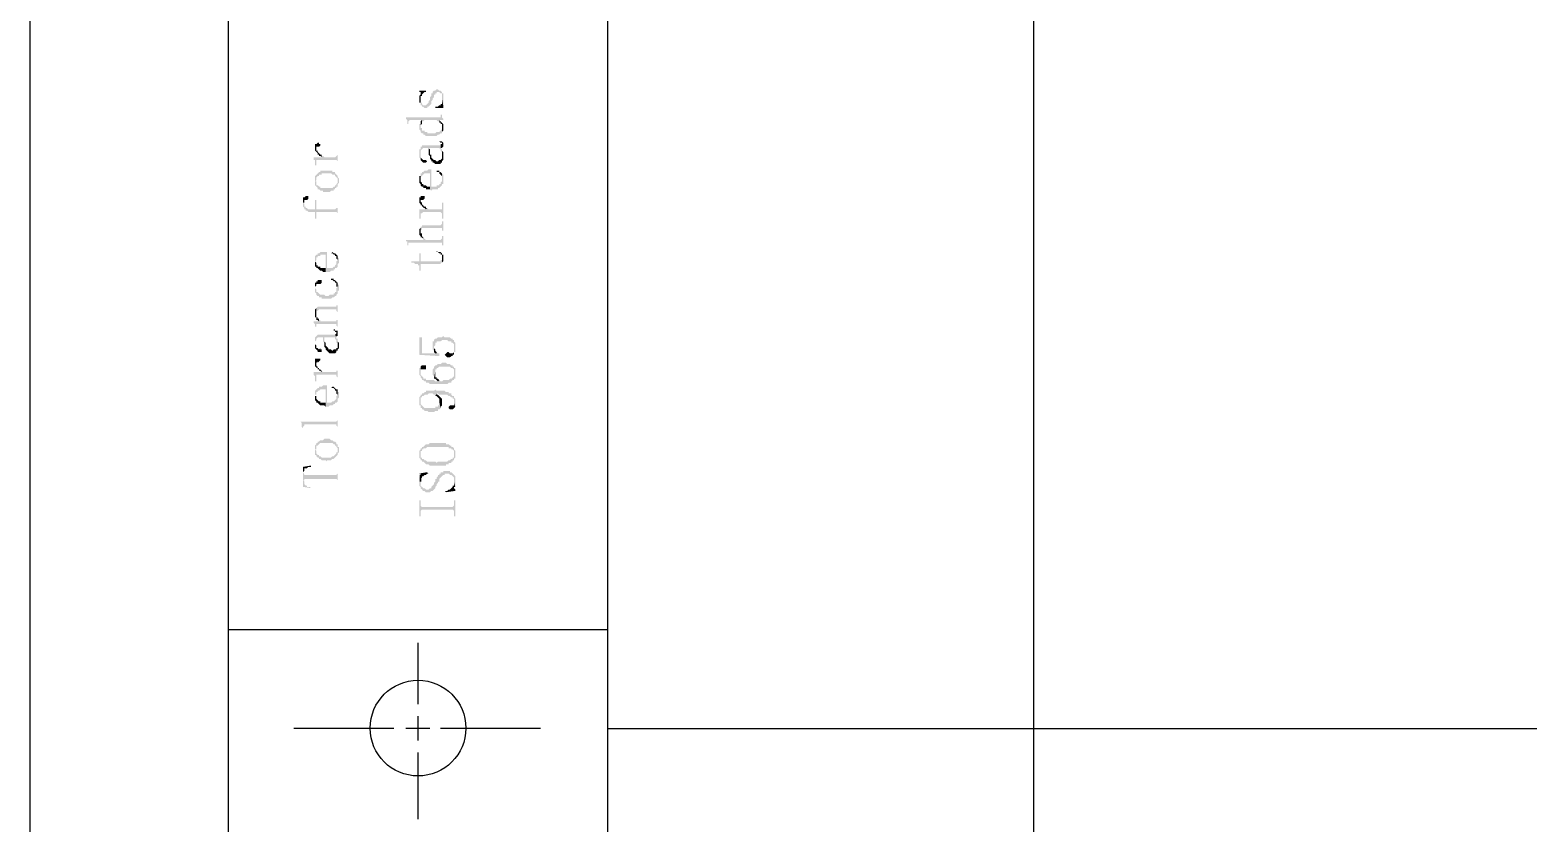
# Model space of a CAD drawing. Header units: millimetres. Extents: x 7018 to 13530, y 4187 to 5692.
# Drawn here: x 8882 to 8932.6, y 5513.3 to 5540.1 of the extents above; entities that cross this region are included whole.
import ezdxf

# ---------------------------------------------------------------- set-up
doc = ezdxf.new("R2010")
doc.units = ezdxf.units.MM

msp = doc.modelspace()

# ---------------------------------------------------------------- hatches: boundary and pattern name
at = {"transparency": 33554559}
for points in [[(8895.129, 5538.094), (8895.129, 5538.049), (8895.174, 5538.049), (8895.174, 5537.643), (8895.174, 5537.823), (8895.174, 5537.914), (8895.22, 5537.914), (8895.22, 5537.959), (8895.265, 5538.004), (8895.265, 5538.004), (8895.31, 5538.049), (8895.355, 5538.049), (8895.355, 5538.094)], [(8895.129, 5537.823), (8895.129, 5537.688), (8895.174, 5537.688), (8895.174, 5537.643), (8895.174, 5538.004), (8895.174, 5537.959), (8895.129, 5537.914)], [(8895.174, 5537.643), (8895.174, 5537.598), (8895.22, 5537.598), (8895.22, 5537.553), (8895.265, 5537.553), (8895.31, 5537.507), (8895.4, 5537.507), (8895.4, 5537.553), (8895.445, 5537.553), (8895.49, 5537.598), (8895.49, 5537.598), (8895.536, 5537.643), (8895.536, 5537.733), (8895.581, 5537.778), (8895.581, 5537.823), (8895.626, 5537.868), (8895.626, 5537.959), (8895.671, 5537.959), (8895.671, 5538.004), (8895.716, 5538.004), (8895.716, 5538.049), (8895.806, 5538.049), (8895.851, 5538.004), (8895.897, 5538.004), (8895.897, 5537.959), (8895.897, 5537.823), (8895.942, 5537.598), (8895.942, 5537.643), (8895.942, 5537.733), (8895.942, 5537.914), (8895.942, 5538.004), (8895.897, 5538.004), (8895.897, 5538.049), (8895.897, 5538.049), (8895.851, 5538.094), (8895.806, 5538.094), (8895.761, 5538.139), (8895.716, 5538.139), (8895.671, 5538.094), (8895.626, 5538.094), (8895.581, 5538.049), (8895.581, 5538.004), (8895.536, 5538.004), (8895.536, 5537.914), (8895.49, 5537.868), (8895.49, 5537.778), (8895.445, 5537.733), (8895.445, 5537.688), (8895.4, 5537.643), (8895.4, 5537.643), (8895.355, 5537.598), (8895.265, 5537.598), (8895.22, 5537.643), (8895.22, 5537.688), (8895.174, 5537.688), (8895.174, 5537.823)], [(8895.671, 5537.553), (8895.671, 5537.507), (8895.942, 5537.507), (8895.942, 5537.553), (8895.942, 5537.598), (8895.942, 5537.598), (8895.897, 5537.823), (8895.897, 5537.733), (8895.897, 5537.643), (8895.851, 5537.643), (8895.851, 5537.598), (8895.806, 5537.598), (8895.761, 5537.553), (8895.716, 5537.553)], [(8894.678, 5537.191), (8894.678, 5537.146), (8894.723, 5537.101), (8894.723, 5536.966), (8894.768, 5536.966), (8894.768, 5537.056), (8894.768, 5537.056), (8894.813, 5537.101), (8895.22, 5537.101), (8895.22, 5537.056), (8895.265, 5537.056), (8895.31, 5537.101), (8895.716, 5537.101), (8895.761, 5537.056), (8895.806, 5537.056), (8895.806, 5537.101), (8895.942, 5537.101), (8895.942, 5537.146), (8895.897, 5537.191), (8895.897, 5537.282), (8895.851, 5537.282), (8895.851, 5537.237), (8895.851, 5537.191), (8895.806, 5537.191)], [(8895.129, 5536.876), (8895.129, 5536.785), (8895.174, 5536.74), (8895.174, 5536.695), (8895.22, 5536.65), (8895.265, 5536.65), (8895.265, 5536.605), (8895.31, 5536.605), (8895.355, 5536.56), (8895.716, 5536.56), (8895.761, 5536.605), (8895.806, 5536.605), (8895.851, 5536.65), (8895.897, 5536.65), (8895.897, 5536.876), (8895.897, 5536.785), (8895.851, 5536.74), (8895.851, 5536.74), (8895.806, 5536.695), (8895.716, 5536.695), (8895.671, 5536.65), (8895.4, 5536.65), (8895.4, 5536.695), (8895.31, 5536.695), (8895.31, 5536.74), (8895.22, 5536.74), (8895.22, 5536.83), (8895.174, 5536.83), (8895.174, 5537.011), (8895.174, 5536.966), (8895.129, 5536.966), (8895.129, 5536.921)], [(8895.174, 5537.011), (8895.174, 5536.876), (8895.174, 5536.921), (8895.22, 5536.966), (8895.22, 5537.011), (8895.22, 5537.101), (8895.22, 5537.101), (8895.174, 5537.056)], [(8895.806, 5537.056), (8895.806, 5537.011), (8895.851, 5537.011), (8895.851, 5536.966), (8895.897, 5536.966), (8895.897, 5536.695), (8895.942, 5536.74), (8895.942, 5536.876), (8895.942, 5536.921), (8895.942, 5536.966), (8895.897, 5537.011), (8895.897, 5537.011), (8895.851, 5537.056), (8895.851, 5537.056), (8895.806, 5537.101)], [(8895.761, 5536.379), (8895.806, 5536.379), (8895.851, 5536.334), (8895.897, 5536.334), (8895.897, 5536.153), (8895.942, 5536.199), (8895.942, 5536.289), (8895.942, 5536.334), (8895.897, 5536.379), (8895.806, 5536.379)], [(8891.564, 5535.837), (8891.564, 5535.747), (8891.609, 5535.747), (8891.609, 5535.657), (8891.609, 5535.567), (8891.654, 5535.567), (8891.654, 5535.702), (8891.654, 5535.747), (8892.331, 5535.747), (8892.376, 5535.702), (8892.376, 5535.567), (8892.376, 5536.063), (8892.376, 5535.928), (8892.376, 5535.928), (8892.331, 5535.883), (8892.331, 5535.883), (8892.286, 5535.837), (8891.925, 5535.837), (8891.88, 5535.883), (8891.835, 5535.883), (8891.835, 5535.837)], [(8891.609, 5536.153), (8891.609, 5536.063), (8891.609, 5536.063), (8891.654, 5536.018), (8891.654, 5536.153), (8891.654, 5536.199), (8891.744, 5536.199), (8891.79, 5536.244), (8891.79, 5536.289), (8891.744, 5536.289), (8891.744, 5536.334), (8891.699, 5536.334), (8891.654, 5536.289), (8891.609, 5536.289), (8891.609, 5536.199)], [(8891.654, 5536.018), (8891.654, 5536.018), (8891.699, 5535.973), (8891.699, 5535.928), (8891.744, 5535.928), (8891.744, 5535.883), (8891.79, 5535.883), (8891.835, 5535.837), (8891.835, 5535.928), (8891.79, 5535.928), (8891.744, 5535.973), (8891.744, 5535.973), (8891.699, 5536.018), (8891.699, 5536.063), (8891.654, 5536.063), (8891.654, 5536.153)], [(8895.129, 5535.973), (8895.129, 5535.928), (8895.129, 5535.837), (8895.174, 5535.792), (8895.174, 5535.747), (8895.174, 5535.973), (8895.174, 5536.063), (8895.22, 5536.108), (8895.22, 5536.108), (8895.265, 5536.153), (8895.445, 5536.153), (8895.445, 5535.928), (8895.445, 5536.153), (8895.806, 5536.153), (8895.851, 5536.108), (8895.851, 5536.063), (8895.851, 5536.063), (8895.897, 5536.018), (8895.897, 5535.973), (8895.897, 5535.883), (8895.897, 5536.063), (8895.897, 5536.108), (8895.851, 5536.153), (8895.851, 5536.244), (8895.22, 5536.244), (8895.22, 5536.199), (8895.174, 5536.199), (8895.174, 5536.108), (8895.129, 5536.108), (8895.129, 5536.018)], [(8895.174, 5535.747), (8895.174, 5535.747), (8895.22, 5535.702), (8895.22, 5535.702), (8895.265, 5535.657), (8895.355, 5535.657), (8895.4, 5535.702), (8895.355, 5535.747), (8895.265, 5535.747), (8895.22, 5535.792), (8895.22, 5535.792), (8895.174, 5535.837), (8895.174, 5535.973)], [(8895.445, 5535.928), (8895.49, 5535.883), (8895.49, 5535.792), (8895.49, 5535.792), (8895.536, 5535.747), (8895.536, 5535.702), (8895.581, 5535.702), (8895.581, 5535.657), (8895.626, 5535.657), (8895.671, 5535.612), (8895.851, 5535.612), (8895.851, 5535.657), (8895.897, 5535.657), (8895.897, 5535.702), (8895.942, 5535.747), (8895.942, 5535.883), (8895.942, 5535.973), (8895.942, 5536.018), (8895.942, 5536.018), (8895.897, 5536.063), (8895.897, 5535.792), (8895.897, 5535.792), (8895.851, 5535.747), (8895.806, 5535.747), (8895.761, 5535.702), (8895.716, 5535.702), (8895.671, 5535.747), (8895.626, 5535.747), (8895.581, 5535.792), (8895.581, 5535.792), (8895.536, 5535.837), (8895.536, 5535.928), (8895.49, 5535.928), (8895.49, 5536.108), (8895.445, 5536.153)], [(8895.851, 5536.244), (8895.851, 5536.153), (8895.897, 5536.153), (8895.897, 5536.289), (8895.851, 5536.289)], [(8891.609, 5535.206), (8891.609, 5535.025), (8891.609, 5535.025), (8891.654, 5535.07), (8891.654, 5535.115), (8891.654, 5535.161), (8891.699, 5535.206), (8891.744, 5535.206), (8891.744, 5535.251), (8891.835, 5535.251), (8891.835, 5535.296), (8892.151, 5535.296), (8892.196, 5535.251), (8892.286, 5535.251), (8892.286, 5535.206), (8892.286, 5535.206), (8892.331, 5535.161), (8892.331, 5535.161), (8892.376, 5535.115), (8892.376, 5534.845), (8892.376, 5534.935), (8892.421, 5534.98), (8892.421, 5535.07), (8892.421, 5535.115), (8892.376, 5535.161), (8892.376, 5535.206), (8892.376, 5535.206), (8892.331, 5535.251), (8892.331, 5535.251), (8892.286, 5535.296), (8892.286, 5535.341), (8892.196, 5535.341), (8892.196, 5535.386), (8891.79, 5535.386), (8891.79, 5535.341), (8891.744, 5535.341), (8891.699, 5535.296), (8891.699, 5535.296), (8891.654, 5535.251), (8891.654, 5535.251)], [(8895.174, 5535.206), (8895.174, 5535.115), (8895.174, 5535.161), (8895.174, 5535.161), (8895.22, 5535.206), (8895.22, 5535.206), (8895.265, 5535.251), (8895.265, 5535.251), (8895.31, 5535.296), (8895.49, 5535.296), (8895.49, 5534.754), (8895.536, 5534.709), (8895.536, 5534.709), (8895.581, 5534.754), (8895.761, 5534.754), (8895.761, 5534.799), (8895.806, 5534.799), (8895.851, 5534.845), (8895.851, 5534.845), (8895.897, 5534.89), (8895.897, 5534.935), (8895.942, 5534.935), (8895.942, 5535.115), (8895.942, 5535.206), (8895.942, 5535.251), (8895.897, 5535.296), (8895.897, 5535.115), (8895.897, 5535.025), (8895.897, 5535.025), (8895.851, 5534.98), (8895.851, 5534.935), (8895.806, 5534.935), (8895.806, 5534.89), (8895.716, 5534.89), (8895.716, 5534.845), (8895.536, 5534.845), (8895.536, 5535.431), (8895.445, 5535.431), (8895.4, 5535.386), (8895.31, 5535.386), (8895.265, 5535.341), (8895.22, 5535.341), (8895.22, 5535.296), (8895.174, 5535.296), (8895.174, 5535.251)], [(8895.716, 5535.386), (8895.716, 5535.341), (8895.806, 5535.341), (8895.806, 5535.296), (8895.851, 5535.251), (8895.851, 5535.251), (8895.897, 5535.206), (8895.897, 5535.115), (8895.897, 5535.296), (8895.897, 5535.296), (8895.851, 5535.341), (8895.806, 5535.341), (8895.806, 5535.386)], [(8891.609, 5535.025), (8891.609, 5534.89), (8891.609, 5534.89), (8891.654, 5534.845), (8891.654, 5534.845), (8891.699, 5534.799), (8891.699, 5534.754), (8891.744, 5534.754), (8891.79, 5534.709), (8891.88, 5534.709), (8891.88, 5534.664), (8892.105, 5534.664), (8892.151, 5534.709), (8892.241, 5534.709), (8892.241, 5534.754), (8892.286, 5534.754), (8892.286, 5534.799), (8892.331, 5534.799), (8892.331, 5534.845), (8892.376, 5534.845), (8892.376, 5535.025), (8892.376, 5534.98), (8892.331, 5534.935), (8892.331, 5534.89), (8892.286, 5534.89), (8892.286, 5534.845), (8892.241, 5534.845), (8892.196, 5534.799), (8891.79, 5534.799), (8891.79, 5534.845), (8891.744, 5534.845), (8891.699, 5534.89), (8891.654, 5534.89), (8891.654, 5535.025), (8891.609, 5535.025), (8891.609, 5535.206), (8891.609, 5535.161), (8891.609, 5535.07)], [(8895.129, 5535.07), (8895.129, 5534.98), (8895.174, 5534.935), (8895.174, 5534.89), (8895.22, 5534.845), (8895.265, 5534.845), (8895.265, 5534.799), (8895.355, 5534.799), (8895.355, 5534.754), (8895.49, 5534.754), (8895.49, 5534.845), (8895.4, 5534.845), (8895.355, 5534.89), (8895.265, 5534.89), (8895.265, 5534.935), (8895.22, 5534.935), (8895.22, 5534.98), (8895.22, 5534.98), (8895.174, 5535.025), (8895.174, 5535.206), (8895.129, 5535.206), (8895.129, 5535.115)], [(8891.203, 5534.484), (8891.203, 5534.303), (8891.248, 5534.303), (8891.248, 5534.393), (8891.338, 5534.393), (8891.383, 5534.438), (8891.383, 5534.529), (8891.293, 5534.529), (8891.248, 5534.484)], [(8891.203, 5534.303), (8891.203, 5534.168), (8891.203, 5534.168), (8891.248, 5534.122), (8891.248, 5534.077), (8891.293, 5534.077), (8891.293, 5534.032), (8891.338, 5534.032), (8891.383, 5533.987), (8891.609, 5533.987), (8891.609, 5533.761), (8891.654, 5533.761), (8891.654, 5533.987), (8892.331, 5533.987), (8892.376, 5533.942), (8892.376, 5533.807), (8892.376, 5534.348), (8892.376, 5534.122), (8892.331, 5534.122), (8892.286, 5534.077), (8891.654, 5534.077), (8891.654, 5534.393), (8891.609, 5534.393), (8891.609, 5534.077), (8891.383, 5534.077), (8891.338, 5534.122), (8891.293, 5534.122), (8891.293, 5534.168), (8891.248, 5534.168), (8891.248, 5534.258), (8891.203, 5534.303), (8891.203, 5534.484), (8891.203, 5534.393), (8891.203, 5534.348)], [(8895.129, 5534.393), (8895.129, 5534.303), (8895.129, 5534.303), (8895.174, 5534.258), (8895.174, 5534.213), (8895.174, 5534.393), (8895.265, 5534.393), (8895.31, 5534.438), (8895.31, 5534.484), (8895.31, 5534.529), (8895.174, 5534.529), (8895.174, 5534.484), (8895.129, 5534.484), (8895.129, 5534.438)], [(8895.174, 5534.213), (8895.22, 5534.213), (8895.22, 5534.168), (8895.265, 5534.168), (8895.265, 5534.122), (8895.31, 5534.122), (8895.355, 5534.077), (8895.355, 5534.077), (8895.4, 5534.122), (8895.355, 5534.122), (8895.355, 5534.168), (8895.31, 5534.168), (8895.265, 5534.213), (8895.265, 5534.213), (8895.22, 5534.258), (8895.22, 5534.303), (8895.174, 5534.348), (8895.174, 5534.348)], [(8895.129, 5534.077), (8895.129, 5534.032), (8895.129, 5533.942), (8895.129, 5533.761), (8895.174, 5533.761), (8895.174, 5533.942), (8895.22, 5533.942), (8895.265, 5533.987), (8895.851, 5533.987), (8895.897, 5533.942), (8895.897, 5533.761), (8895.942, 5533.761), (8895.942, 5534.303), (8895.897, 5534.303), (8895.897, 5534.122), (8895.897, 5534.077), (8895.445, 5534.077), (8895.4, 5534.122), (8895.355, 5534.077)], [(8895.129, 5533.31), (8895.129, 5533.22), (8895.174, 5533.175), (8895.174, 5533.13), (8895.22, 5533.13), (8895.265, 5533.084), (8895.265, 5533.039), (8895.265, 5533.13), (8895.22, 5533.175), (8895.22, 5533.265), (8895.174, 5533.265), (8895.174, 5533.491), (8895.174, 5533.445), (8895.129, 5533.4), (8895.129, 5533.355)], [(8895.174, 5533.491), (8895.174, 5533.31), (8895.174, 5533.355), (8895.22, 5533.4), (8895.22, 5533.445), (8895.897, 5533.445), (8895.897, 5533.355), (8895.942, 5533.355), (8895.942, 5533.671), (8895.897, 5533.671), (8895.897, 5533.581), (8895.897, 5533.581), (8895.851, 5533.536), (8895.22, 5533.536), (8895.22, 5533.491)], [(8894.678, 5533.039), (8894.678, 5532.994), (8894.723, 5532.994), (8894.723, 5532.949), (8894.723, 5532.859), (8894.768, 5532.859), (8894.768, 5532.904), (8894.768, 5532.949), (8895.897, 5532.949), (8895.897, 5532.859), (8895.942, 5532.859), (8895.942, 5533.175), (8895.897, 5533.175), (8895.897, 5533.084), (8895.897, 5533.084), (8895.851, 5533.039), (8895.355, 5533.039), (8895.31, 5533.084), (8895.265, 5533.084), (8895.265, 5533.039)], [(8891.609, 5532.453), (8891.609, 5532.317), (8891.609, 5532.317), (8891.654, 5532.362), (8891.654, 5532.453), (8891.699, 5532.453), (8891.699, 5532.498), (8891.79, 5532.498), (8891.79, 5532.543), (8891.97, 5532.543), (8891.97, 5531.956), (8892.105, 5531.956), (8892.151, 5532.001), (8892.241, 5532.001), (8892.241, 5532.046), (8892.286, 5532.046), (8892.286, 5532.092), (8892.331, 5532.092), (8892.376, 5532.137), (8892.376, 5532.182), (8892.376, 5532.227), (8892.421, 5532.272), (8892.421, 5532.317), (8892.421, 5532.407), (8892.421, 5532.407), (8892.376, 5532.453), (8892.376, 5532.498), (8892.376, 5532.362), (8892.376, 5532.362), (8892.331, 5532.317), (8892.331, 5532.227), (8892.331, 5532.227), (8892.286, 5532.182), (8892.286, 5532.137), (8892.241, 5532.137), (8892.196, 5532.092), (8892.015, 5532.092), (8892.015, 5532.633), (8891.79, 5532.633), (8891.744, 5532.588), (8891.699, 5532.588), (8891.699, 5532.543), (8891.654, 5532.543), (8891.609, 5532.498)], [(8891.609, 5532.317), (8891.609, 5532.272), (8891.609, 5532.137), (8891.654, 5532.137), (8891.654, 5532.092), (8891.699, 5532.092), (8891.744, 5532.046), (8891.744, 5532.046), (8891.79, 5532.001), (8891.835, 5532.001), (8891.88, 5531.956), (8891.97, 5531.956), (8891.97, 5532.092), (8891.79, 5532.092), (8891.79, 5532.137), (8891.699, 5532.137), (8891.699, 5532.182), (8891.654, 5532.182), (8891.654, 5532.272), (8891.654, 5532.272), (8891.609, 5532.317), (8891.609, 5532.453), (8891.609, 5532.407), (8891.609, 5532.362)], [(8892.151, 5532.588), (8892.196, 5532.588), (8892.241, 5532.543), (8892.286, 5532.543), (8892.286, 5532.498), (8892.331, 5532.498), (8892.331, 5532.407), (8892.331, 5532.407), (8892.376, 5532.362), (8892.376, 5532.498), (8892.331, 5532.543), (8892.286, 5532.588), (8892.241, 5532.588), (8892.196, 5532.633), (8892.196, 5532.633)], [(8894.859, 5532.317), (8894.859, 5532.272), (8894.949, 5532.272), (8894.994, 5532.227), (8895.084, 5532.227), (8895.084, 5532.182), (8895.129, 5532.182), (8895.129, 5532.001), (8895.174, 5532.001), (8895.174, 5532.227), (8895.851, 5532.227), (8895.851, 5532.272), (8895.897, 5532.272), (8895.897, 5532.453), (8895.897, 5532.362), (8895.851, 5532.362), (8895.851, 5532.317), (8895.174, 5532.317), (8895.174, 5532.588), (8895.129, 5532.588), (8895.129, 5532.317)], [(8895.716, 5532.633), (8895.761, 5532.633), (8895.806, 5532.588), (8895.851, 5532.588), (8895.851, 5532.543), (8895.897, 5532.543), (8895.897, 5532.272), (8895.942, 5532.317), (8895.942, 5532.407), (8895.942, 5532.453), (8895.942, 5532.543), (8895.897, 5532.543), (8895.897, 5532.588), (8895.897, 5532.588), (8895.851, 5532.633), (8895.761, 5532.633), (8895.716, 5532.678)], [(8891.609, 5531.415), (8891.609, 5531.279), (8891.609, 5531.46), (8891.654, 5531.505), (8891.654, 5531.55), (8891.79, 5531.55), (8891.835, 5531.595), (8891.835, 5531.64), (8891.835, 5531.685), (8891.699, 5531.685), (8891.699, 5531.64), (8891.654, 5531.64), (8891.654, 5531.595), (8891.609, 5531.595), (8891.609, 5531.46)], [(8891.609, 5531.279), (8891.654, 5531.234), (8891.654, 5531.189), (8891.654, 5531.189), (8891.699, 5531.144), (8891.744, 5531.144), (8891.744, 5531.099), (8891.835, 5531.099), (8891.835, 5531.053), (8892.151, 5531.053), (8892.196, 5531.099), (8892.241, 5531.099), (8892.286, 5531.144), (8892.331, 5531.144), (8892.331, 5531.189), (8892.376, 5531.234), (8892.376, 5531.324), (8892.421, 5531.324), (8892.421, 5531.46), (8892.421, 5531.505), (8892.376, 5531.55), (8892.376, 5531.595), (8892.376, 5531.46), (8892.376, 5531.46), (8892.331, 5531.415), (8892.331, 5531.279), (8892.286, 5531.279), (8892.286, 5531.234), (8892.241, 5531.234), (8892.241, 5531.189), (8892.105, 5531.189), (8892.06, 5531.144), (8891.97, 5531.144), (8891.925, 5531.189), (8891.79, 5531.189), (8891.744, 5531.234), (8891.744, 5531.234), (8891.699, 5531.279), (8891.654, 5531.279), (8891.654, 5531.369), (8891.654, 5531.369), (8891.609, 5531.415)], [(8892.151, 5531.685), (8892.196, 5531.685), (8892.241, 5531.64), (8892.286, 5531.64), (8892.286, 5531.595), (8892.331, 5531.595), (8892.331, 5531.46), (8892.376, 5531.46), (8892.376, 5531.595), (8892.331, 5531.64), (8892.331, 5531.64), (8892.286, 5531.685), (8892.241, 5531.685), (8892.241, 5531.73), (8892.151, 5531.73)], [(8891.654, 5530.738), (8891.654, 5530.557), (8891.654, 5530.647), (8891.699, 5530.647), (8891.744, 5530.692), (8892.331, 5530.692), (8892.331, 5530.647), (8892.376, 5530.602), (8892.376, 5530.873), (8892.376, 5530.828), (8892.331, 5530.828), (8892.331, 5530.783), (8891.699, 5530.783), (8891.654, 5530.738)], [(8891.564, 5530.286), (8891.564, 5530.241), (8891.609, 5530.196), (8891.609, 5530.106), (8891.654, 5530.106), (8891.654, 5530.196), (8892.331, 5530.196), (8892.331, 5530.151), (8892.376, 5530.106), (8892.376, 5530.376), (8892.376, 5530.331), (8892.331, 5530.331), (8892.331, 5530.286), (8891.79, 5530.286), (8891.79, 5530.331), (8891.744, 5530.331), (8891.744, 5530.286)], [(8891.609, 5530.557), (8891.609, 5530.467), (8891.609, 5530.422), (8891.654, 5530.422), (8891.654, 5530.331), (8891.699, 5530.331), (8891.744, 5530.286), (8891.744, 5530.376), (8891.699, 5530.376), (8891.699, 5530.422), (8891.654, 5530.422), (8891.654, 5530.738), (8891.609, 5530.692), (8891.609, 5530.647), (8891.609, 5530.602)], [(8891.609, 5529.564), (8891.609, 5529.519), (8891.609, 5529.384), (8891.609, 5529.609), (8891.654, 5529.654), (8891.654, 5529.7), (8891.654, 5529.7), (8891.699, 5529.745), (8891.88, 5529.745), (8891.88, 5529.609), (8891.925, 5529.564), (8891.925, 5529.519), (8891.925, 5529.745), (8892.286, 5529.745), (8892.286, 5529.7), (8892.331, 5529.654), (8892.331, 5529.564), (8892.376, 5529.564), (8892.376, 5529.474), (8892.376, 5529.7), (8892.331, 5529.7), (8892.331, 5529.745), (8892.286, 5529.835), (8891.699, 5529.835), (8891.654, 5529.79), (8891.654, 5529.79), (8891.609, 5529.745), (8891.609, 5529.7), (8891.609, 5529.609)], [(8892.241, 5530.015), (8892.241, 5529.97), (8892.286, 5529.97), (8892.286, 5529.925), (8892.331, 5529.925), (8892.331, 5529.79), (8892.376, 5529.79), (8892.376, 5529.925), (8892.376, 5529.97), (8892.286, 5529.97), (8892.286, 5530.015)], [(8892.286, 5529.835), (8892.331, 5529.745), (8892.331, 5529.88), (8892.331, 5529.88)], [(8895.581, 5529.474), (8895.581, 5529.338), (8895.581, 5529.338), (8895.626, 5529.293), (8895.626, 5529.248), (8895.626, 5529.429), (8895.626, 5529.429), (8895.671, 5529.474), (8895.671, 5529.564), (8895.716, 5529.564), (8895.716, 5529.609), (8895.851, 5529.609), (8895.897, 5529.654), (8896.077, 5529.654), (8896.122, 5529.609), (8896.213, 5529.609), (8896.213, 5529.564), (8896.258, 5529.564), (8896.303, 5529.519), (8896.303, 5529.248), (8896.348, 5529.248), (8896.348, 5529.384), (8896.348, 5529.564), (8896.348, 5529.564), (8896.303, 5529.609), (8896.303, 5529.654), (8896.258, 5529.654), (8896.258, 5529.7), (8896.213, 5529.7), (8896.167, 5529.745), (8895.987, 5529.745), (8895.942, 5529.79), (8895.942, 5529.79), (8895.897, 5529.745), (8895.761, 5529.745), (8895.716, 5529.7), (8895.671, 5529.7), (8895.626, 5529.654), (8895.626, 5529.609), (8895.581, 5529.609), (8895.581, 5529.519), (8895.581, 5529.519)], [(8891.609, 5529.384), (8891.654, 5529.338), (8891.654, 5529.338), (8891.699, 5529.293), (8891.699, 5529.248), (8891.835, 5529.248), (8891.835, 5529.338), (8891.79, 5529.338), (8891.79, 5529.384), (8891.744, 5529.338), (8891.744, 5529.338), (8891.699, 5529.384), (8891.654, 5529.384), (8891.654, 5529.429), (8891.654, 5529.474), (8891.609, 5529.519), (8891.609, 5529.564)], [(8891.925, 5529.519), (8891.925, 5529.429), (8891.97, 5529.384), (8891.97, 5529.338), (8891.97, 5529.338), (8892.015, 5529.293), (8892.015, 5529.293), (8892.06, 5529.248), (8892.06, 5529.248), (8892.105, 5529.203), (8892.286, 5529.203), (8892.331, 5529.248), (8892.331, 5529.293), (8892.376, 5529.293), (8892.376, 5529.338), (8892.376, 5529.338), (8892.421, 5529.384), (8892.421, 5529.474), (8892.421, 5529.564), (8892.376, 5529.609), (8892.376, 5529.654), (8892.376, 5529.384), (8892.331, 5529.384), (8892.331, 5529.338), (8892.241, 5529.338), (8892.196, 5529.293), (8892.151, 5529.338), (8892.06, 5529.338), (8892.06, 5529.384), (8892.015, 5529.429), (8892.015, 5529.429), (8891.97, 5529.474), (8891.97, 5529.519), (8891.97, 5529.564), (8891.925, 5529.609), (8891.925, 5529.745)], [(8895.129, 5529.745), (8895.129, 5529.158), (8895.806, 5529.113), (8895.806, 5529.203), (8895.761, 5529.203), (8895.716, 5529.248), (8895.716, 5529.203), (8895.22, 5529.203), (8895.22, 5529.745)], [(8895.626, 5529.248), (8895.626, 5529.248), (8895.671, 5529.203), (8895.716, 5529.203), (8895.716, 5529.248), (8895.716, 5529.248), (8895.671, 5529.293), (8895.671, 5529.338), (8895.671, 5529.338), (8895.626, 5529.384), (8895.626, 5529.429)], [(8895.987, 5529.158), (8895.987, 5529.158), (8896.032, 5529.113), (8896.032, 5529.113), (8896.077, 5529.068), (8896.167, 5529.068), (8896.213, 5529.113), (8896.258, 5529.113), (8896.258, 5529.158), (8896.303, 5529.158), (8896.303, 5529.384), (8896.303, 5529.248), (8896.303, 5529.248), (8896.258, 5529.203), (8896.167, 5529.203), (8896.122, 5529.248), (8896.077, 5529.248), (8896.032, 5529.203), (8896.032, 5529.203)], [(8891.564, 5528.571), (8891.564, 5528.481), (8891.609, 5528.436), (8891.609, 5528.346), (8891.609, 5528.255), (8891.654, 5528.255), (8891.654, 5528.481), (8892.331, 5528.481), (8892.331, 5528.436), (8892.376, 5528.391), (8892.376, 5528.255), (8892.376, 5528.797), (8892.376, 5528.616), (8892.331, 5528.616), (8892.331, 5528.571), (8891.88, 5528.571), (8891.835, 5528.616), (8891.835, 5528.571)], [(8891.609, 5528.887), (8891.609, 5528.752), (8891.654, 5528.752), (8891.654, 5528.887), (8891.654, 5528.887), (8891.699, 5528.932), (8891.699, 5528.887), (8891.744, 5528.932), (8891.744, 5528.932), (8891.79, 5528.977), (8891.79, 5529.023), (8891.609, 5529.023), (8891.609, 5528.932)], [(8891.654, 5528.752), (8891.654, 5528.707), (8891.699, 5528.707), (8891.699, 5528.661), (8891.744, 5528.661), (8891.744, 5528.616), (8891.79, 5528.616), (8891.835, 5528.571), (8891.835, 5528.616), (8891.835, 5528.616), (8891.79, 5528.661), (8891.744, 5528.661), (8891.744, 5528.707), (8891.699, 5528.707), (8891.699, 5528.752), (8891.699, 5528.752), (8891.654, 5528.797), (8891.654, 5528.842), (8891.654, 5528.842)], [(8895.174, 5528.707), (8895.174, 5528.571), (8895.174, 5528.661), (8895.355, 5528.661), (8895.355, 5528.752), (8895.355, 5528.797), (8895.22, 5528.797), (8895.174, 5528.752)], [(8895.581, 5528.571), (8895.581, 5528.481), (8895.581, 5528.481), (8895.626, 5528.436), (8895.626, 5528.391), (8895.626, 5528.346), (8895.671, 5528.571), (8895.671, 5528.661), (8895.716, 5528.661), (8895.716, 5528.707), (8895.761, 5528.707), (8895.806, 5528.752), (8896.167, 5528.752), (8896.213, 5528.707), (8896.258, 5528.707), (8896.303, 5528.661), (8896.303, 5528.526), (8896.348, 5528.346), (8896.348, 5528.436), (8896.348, 5528.571), (8896.348, 5528.707), (8896.303, 5528.707), (8896.303, 5528.752), (8896.258, 5528.752), (8896.258, 5528.797), (8896.213, 5528.797), (8896.167, 5528.842), (8896.077, 5528.842), (8896.032, 5528.887), (8895.897, 5528.887), (8895.851, 5528.842), (8895.761, 5528.842), (8895.716, 5528.797), (8895.671, 5528.797), (8895.626, 5528.752), (8895.626, 5528.707), (8895.626, 5528.707), (8895.581, 5528.661)], [(8895.129, 5528.571), (8895.129, 5528.481), (8895.129, 5528.481), (8895.174, 5528.436), (8895.174, 5528.391), (8895.174, 5528.391), (8895.22, 5528.346), (8895.22, 5528.3), (8895.265, 5528.3), (8895.31, 5528.255), (8895.355, 5528.255), (8895.355, 5528.21), (8895.445, 5528.21), (8895.49, 5528.165), (8896.077, 5528.165), (8896.122, 5528.21), (8896.213, 5528.21), (8896.213, 5528.255), (8896.213, 5528.255), (8896.258, 5528.3), (8896.303, 5528.3), (8896.303, 5528.346), (8896.348, 5528.346), (8896.303, 5528.526), (8896.303, 5528.436), (8896.303, 5528.436), (8896.258, 5528.391), (8896.258, 5528.391), (8896.213, 5528.346), (8896.167, 5528.346), (8896.122, 5528.3), (8895.942, 5528.3), (8895.897, 5528.255), (8895.851, 5528.255), (8895.806, 5528.3), (8895.806, 5528.3), (8895.761, 5528.255), (8895.671, 5528.255), (8895.626, 5528.3), (8895.355, 5528.3), (8895.355, 5528.346), (8895.265, 5528.346), (8895.265, 5528.391), (8895.22, 5528.436), (8895.22, 5528.436), (8895.174, 5528.481), (8895.174, 5528.526), (8895.174, 5528.707), (8895.129, 5528.707), (8895.129, 5528.616)], [(8895.626, 5528.346), (8895.671, 5528.346), (8895.716, 5528.3), (8895.716, 5528.3), (8895.761, 5528.255), (8895.806, 5528.3), (8895.761, 5528.346), (8895.716, 5528.346), (8895.716, 5528.391), (8895.671, 5528.391), (8895.671, 5528.436), (8895.671, 5528.571)], [(8891.609, 5527.894), (8891.609, 5527.759), (8891.609, 5527.804), (8891.654, 5527.804), (8891.654, 5527.894), (8891.699, 5527.894), (8891.699, 5527.939), (8891.744, 5527.939), (8891.79, 5527.984), (8891.97, 5527.984), (8891.97, 5527.398), (8892.06, 5527.398), (8892.105, 5527.443), (8892.196, 5527.443), (8892.241, 5527.488), (8892.286, 5527.488), (8892.286, 5527.533), (8892.331, 5527.533), (8892.376, 5527.578), (8892.376, 5527.623), (8892.376, 5527.669), (8892.421, 5527.714), (8892.421, 5527.804), (8892.421, 5527.894), (8892.376, 5527.894), (8892.376, 5527.984), (8892.376, 5527.804), (8892.376, 5527.804), (8892.331, 5527.759), (8892.331, 5527.669), (8892.331, 5527.669), (8892.286, 5527.623), (8892.286, 5527.623), (8892.241, 5527.578), (8892.196, 5527.578), (8892.151, 5527.533), (8892.015, 5527.533), (8892.015, 5528.12), (8891.88, 5528.12), (8891.835, 5528.075), (8891.744, 5528.075), (8891.744, 5528.03), (8891.699, 5528.03), (8891.654, 5527.984), (8891.654, 5527.984), (8891.609, 5527.939)], [(8891.609, 5527.759), (8891.609, 5527.623), (8891.609, 5527.623), (8891.654, 5527.578), (8891.654, 5527.533), (8891.699, 5527.533), (8891.744, 5527.488), (8891.744, 5527.488), (8891.79, 5527.443), (8891.925, 5527.443), (8891.97, 5527.398), (8891.97, 5527.533), (8891.79, 5527.533), (8891.79, 5527.578), (8891.744, 5527.578), (8891.699, 5527.623), (8891.699, 5527.623), (8891.654, 5527.669), (8891.654, 5527.759), (8891.609, 5527.759), (8891.609, 5527.894), (8891.609, 5527.804)], [(8892.151, 5528.03), (8892.241, 5528.03), (8892.286, 5527.984), (8892.286, 5527.939), (8892.331, 5527.939), (8892.331, 5527.894), (8892.331, 5527.849), (8892.376, 5527.804), (8892.376, 5527.984), (8892.331, 5527.984), (8892.286, 5528.03), (8892.286, 5528.03), (8892.241, 5528.075), (8892.196, 5528.075)], [(8895.129, 5527.578), (8895.129, 5527.443), (8895.174, 5527.443), (8895.174, 5527.353), (8895.22, 5527.353), (8895.22, 5527.308), (8895.265, 5527.308), (8895.31, 5527.262), (8895.4, 5527.262), (8895.445, 5527.217), (8895.626, 5527.217), (8895.671, 5527.262), (8895.761, 5527.262), (8895.761, 5527.308), (8895.806, 5527.308), (8895.851, 5527.353), (8895.806, 5527.578), (8895.806, 5527.533), (8895.806, 5527.443), (8895.761, 5527.443), (8895.761, 5527.398), (8895.671, 5527.398), (8895.671, 5527.353), (8895.31, 5527.353), (8895.265, 5527.398), (8895.265, 5527.398), (8895.22, 5527.443), (8895.22, 5527.443), (8895.174, 5527.488), (8895.174, 5527.759), (8895.129, 5527.714), (8895.129, 5527.623)], [(8895.174, 5527.759), (8895.174, 5527.578), (8895.174, 5527.623), (8895.174, 5527.714), (8895.22, 5527.714), (8895.22, 5527.759), (8895.265, 5527.759), (8895.31, 5527.804), (8895.4, 5527.804), (8895.445, 5527.849), (8895.581, 5527.849), (8895.626, 5527.804), (8895.671, 5527.804), (8895.671, 5527.759), (8895.716, 5527.849), (8895.761, 5527.849), (8895.806, 5527.804), (8896.077, 5527.804), (8896.122, 5527.759), (8896.167, 5527.759), (8896.213, 5527.714), (8896.258, 5527.714), (8896.258, 5527.669), (8896.303, 5527.669), (8896.303, 5527.533), (8896.303, 5527.533), (8896.348, 5527.398), (8896.348, 5527.533), (8896.348, 5527.623), (8896.348, 5527.669), (8896.303, 5527.714), (8896.303, 5527.759), (8896.258, 5527.759), (8896.213, 5527.804), (8896.213, 5527.849), (8896.122, 5527.849), (8896.122, 5527.894), (8896.032, 5527.894), (8895.987, 5527.939), (8895.716, 5527.939), (8895.671, 5527.984), (8895.626, 5527.939), (8895.355, 5527.939), (8895.355, 5527.894), (8895.31, 5527.894), (8895.265, 5527.849), (8895.22, 5527.849), (8895.22, 5527.804), (8895.174, 5527.804)], [(8895.671, 5527.759), (8895.716, 5527.759), (8895.761, 5527.714), (8895.806, 5527.669), (8895.806, 5527.578), (8895.806, 5527.578), (8895.851, 5527.353), (8895.851, 5527.398), (8895.851, 5527.398), (8895.897, 5527.443), (8895.897, 5527.488), (8895.897, 5527.578), (8895.897, 5527.669), (8895.851, 5527.714), (8895.851, 5527.714), (8895.806, 5527.759), (8895.806, 5527.759), (8895.761, 5527.804), (8895.716, 5527.804), (8895.716, 5527.849)], [(8896.122, 5527.353), (8896.122, 5527.353), (8896.167, 5527.308), (8896.258, 5527.308), (8896.303, 5527.353), (8896.303, 5527.353), (8896.348, 5527.398), (8896.303, 5527.533), (8896.303, 5527.443), (8896.167, 5527.443), (8896.122, 5527.398)], [(8891.113, 5526.901), (8891.113, 5526.901), (8891.158, 5526.856), (8891.158, 5526.766), (8891.158, 5526.721), (8891.203, 5526.676), (8891.203, 5526.585), (8891.203, 5526.721), (8891.248, 5526.766), (8891.248, 5526.811), (8892.331, 5526.811), (8892.331, 5526.766), (8892.331, 5526.766), (8892.376, 5526.721), (8892.376, 5526.585), (8892.376, 5527.127), (8892.376, 5526.946), (8892.376, 5526.946), (8892.331, 5526.901), (8892.286, 5526.901)], [(8891.609, 5526.089), (8891.609, 5525.954), (8891.654, 5525.954), (8891.654, 5526.089), (8891.699, 5526.089), (8891.744, 5526.134), (8891.744, 5526.134), (8891.79, 5526.179), (8892.196, 5526.179), (8892.241, 5526.134), (8892.286, 5526.134), (8892.286, 5526.089), (8892.331, 5526.089), (8892.331, 5526.044), (8892.376, 5525.999), (8892.376, 5525.954), (8892.376, 5525.773), (8892.376, 5525.818), (8892.376, 5525.818), (8892.421, 5525.863), (8892.421, 5525.954), (8892.421, 5526.044), (8892.376, 5526.044), (8892.376, 5526.134), (8892.331, 5526.134), (8892.331, 5526.179), (8892.286, 5526.224), (8892.241, 5526.224), (8892.196, 5526.269), (8892.151, 5526.269), (8892.105, 5526.315), (8891.925, 5526.315), (8891.88, 5526.269), (8891.79, 5526.269), (8891.744, 5526.224), (8891.699, 5526.224), (8891.699, 5526.179), (8891.654, 5526.179), (8891.654, 5526.134)], [(8891.609, 5525.954), (8891.609, 5525.863), (8891.609, 5525.773), (8891.654, 5525.773), (8891.654, 5525.728), (8891.699, 5525.683), (8891.744, 5525.683), (8891.744, 5525.638), (8891.79, 5525.638), (8891.835, 5525.592), (8891.97, 5525.592), (8892.015, 5525.547), (8892.015, 5525.592), (8892.151, 5525.592), (8892.196, 5525.638), (8892.241, 5525.638), (8892.286, 5525.683), (8892.286, 5525.683), (8892.331, 5525.728), (8892.331, 5525.728), (8892.376, 5525.773), (8892.376, 5525.954), (8892.376, 5525.863), (8892.331, 5525.863), (8892.331, 5525.818), (8892.286, 5525.773), (8892.286, 5525.773), (8892.241, 5525.728), (8892.196, 5525.728), (8892.151, 5525.683), (8891.835, 5525.683), (8891.79, 5525.728), (8891.744, 5525.728), (8891.744, 5525.773), (8891.699, 5525.773), (8891.654, 5525.818), (8891.654, 5525.863), (8891.654, 5525.908), (8891.609, 5525.954), (8891.609, 5526.089), (8891.609, 5525.999), (8891.609, 5525.999)], [(8895.129, 5525.773), (8895.129, 5525.683), (8895.129, 5525.683), (8895.174, 5525.638), (8895.174, 5525.592), (8895.22, 5525.592), (8895.22, 5525.547), (8895.265, 5525.547), (8895.31, 5525.502), (8895.31, 5525.502), (8895.355, 5525.457), (8895.445, 5525.457), (8895.49, 5525.412), (8896.032, 5525.412), (8896.032, 5525.457), (8896.122, 5525.457), (8896.122, 5525.502), (8896.213, 5525.502), (8896.213, 5525.547), (8896.258, 5525.547), (8896.258, 5525.592), (8896.303, 5525.592), (8896.303, 5525.638), (8896.348, 5525.683), (8896.348, 5525.773), (8896.348, 5525.908), (8896.348, 5525.908), (8896.303, 5525.954), (8896.303, 5525.773), (8896.303, 5525.683), (8896.258, 5525.683), (8896.258, 5525.638), (8896.213, 5525.638), (8896.167, 5525.592), (8896.122, 5525.592), (8896.077, 5525.547), (8895.761, 5525.547), (8895.716, 5525.502), (8895.716, 5525.502), (8895.671, 5525.547), (8895.4, 5525.547), (8895.355, 5525.592), (8895.31, 5525.592), (8895.265, 5525.638), (8895.22, 5525.638), (8895.22, 5525.683), (8895.174, 5525.683), (8895.174, 5525.773), (8895.174, 5525.954), (8895.129, 5525.908), (8895.129, 5525.818)], [(8895.174, 5525.954), (8895.174, 5525.773), (8895.174, 5525.818), (8895.174, 5525.908), (8895.22, 5525.908), (8895.22, 5525.954), (8895.265, 5525.954), (8895.265, 5525.999), (8895.355, 5525.999), (8895.4, 5526.044), (8896.122, 5526.044), (8896.122, 5525.999), (8896.213, 5525.999), (8896.213, 5525.954), (8896.258, 5525.954), (8896.303, 5525.908), (8896.303, 5525.773), (8896.303, 5525.999), (8896.303, 5525.999), (8896.258, 5526.044), (8896.213, 5526.044), (8896.213, 5526.089), (8896.167, 5526.089), (8896.122, 5526.134), (8896.032, 5526.134), (8896.032, 5526.179), (8895.49, 5526.179), (8895.445, 5526.134), (8895.355, 5526.134), (8895.31, 5526.089), (8895.31, 5526.089), (8895.265, 5526.044), (8895.22, 5526.044), (8895.22, 5525.999), (8895.174, 5525.999)], [(8891.203, 5525.367), (8891.203, 5525.186), (8891.203, 5525.186), (8891.248, 5525.231), (8891.248, 5525.322), (8891.338, 5525.322), (8891.383, 5525.367), (8891.474, 5525.367), (8891.474, 5525.412)], [(8891.203, 5525.367), (8891.203, 5524.69), (8891.474, 5524.645), (8891.474, 5524.645), (8891.428, 5524.69), (8891.338, 5524.69), (8891.338, 5524.735), (8891.293, 5524.735), (8891.248, 5524.78), (8891.248, 5524.87), (8891.203, 5524.915), (8891.203, 5525.186)], [(8895.129, 5524.87), (8895.129, 5524.735), (8895.129, 5524.735), (8895.174, 5524.69), (8895.174, 5524.645), (8895.174, 5524.645), (8895.22, 5524.6), (8895.22, 5524.6), (8895.265, 5524.554), (8895.31, 5524.554), (8895.355, 5524.509), (8895.49, 5524.509), (8895.536, 5524.554), (8895.581, 5524.554), (8895.626, 5524.6), (8895.626, 5524.6), (8895.671, 5524.645), (8895.671, 5524.69), (8895.716, 5524.735), (8895.716, 5524.78), (8895.761, 5524.825), (8895.761, 5524.87), (8895.806, 5524.87), (8895.806, 5524.961), (8895.851, 5525.006), (8895.851, 5525.006), (8895.897, 5525.051), (8895.897, 5525.051), (8895.942, 5525.096), (8895.987, 5525.096), (8895.987, 5525.141), (8896.122, 5525.141), (8896.167, 5525.096), (8896.213, 5525.096), (8896.258, 5525.051), (8896.258, 5525.051), (8896.303, 5525.006), (8896.303, 5524.87), (8896.348, 5524.69), (8896.348, 5524.825), (8896.348, 5524.87), (8896.348, 5525.051), (8896.348, 5525.051), (8896.303, 5525.096), (8896.303, 5525.096), (8896.258, 5525.141), (8896.258, 5525.141), (8896.213, 5525.186), (8896.167, 5525.186), (8896.167, 5525.231), (8895.942, 5525.231), (8895.942, 5525.186), (8895.851, 5525.186), (8895.851, 5525.141), (8895.806, 5525.141), (8895.806, 5525.096), (8895.761, 5525.096), (8895.761, 5525.051), (8895.716, 5525.006), (8895.716, 5524.961), (8895.671, 5524.961), (8895.671, 5524.87), (8895.626, 5524.825), (8895.626, 5524.78), (8895.581, 5524.735), (8895.581, 5524.735), (8895.536, 5524.69), (8895.536, 5524.645), (8895.49, 5524.645), (8895.445, 5524.6), (8895.355, 5524.6), (8895.31, 5524.645), (8895.265, 5524.645), (8895.22, 5524.69), (8895.22, 5524.69), (8895.174, 5524.735), (8895.174, 5525.051), (8895.129, 5525.006), (8895.129, 5524.915), (8895.129, 5524.915)], [(8891.203, 5525.186), (8891.203, 5524.915), (8891.248, 5524.915), (8891.248, 5524.961), (8892.331, 5524.961), (8892.376, 5524.915), (8892.376, 5524.825), (8892.376, 5525.186), (8892.376, 5525.141), (8892.376, 5525.141), (8892.331, 5525.096), (8891.248, 5525.096)], [(8895.129, 5525.141), (8895.174, 5525.141), (8895.174, 5525.096), (8895.174, 5524.915), (8895.174, 5524.961), (8895.22, 5525.006), (8895.22, 5525.051), (8895.265, 5525.051), (8895.31, 5525.096), (8895.355, 5525.096), (8895.4, 5525.141), (8895.445, 5525.141), (8895.4, 5525.186)], [(8895.987, 5524.554), (8896.032, 5524.509), (8896.348, 5524.554), (8896.348, 5524.6), (8896.348, 5524.6), (8896.303, 5524.645), (8896.303, 5524.825), (8896.303, 5524.735), (8896.258, 5524.735), (8896.258, 5524.69), (8896.258, 5524.69), (8896.213, 5524.645), (8896.213, 5524.645), (8896.167, 5524.6), (8896.122, 5524.6), (8896.077, 5524.554), (8896.032, 5524.554)], [(8896.303, 5524.825), (8896.303, 5524.645), (8896.303, 5524.69), (8896.348, 5524.69), (8896.303, 5524.87)], [(8895.129, 5524.239), (8895.129, 5523.697), (8895.174, 5523.697), (8895.174, 5523.877), (8895.174, 5523.877), (8895.22, 5523.923), (8896.258, 5523.923), (8896.303, 5523.877), (8896.303, 5523.697), (8896.348, 5523.697), (8896.348, 5524.239), (8896.303, 5524.239), (8896.303, 5524.058), (8896.303, 5524.058), (8896.258, 5524.013), (8895.22, 5524.013), (8895.174, 5524.058), (8895.174, 5524.239)]]:
    msp.add_hatch(color=256, dxfattribs=at).paths.add_polyline_path(points)

# ---------------------------------------------------------------- linework, layer by layer
for p, q in [((8888.675, 5685.574), (8888.675, 5398.833)), ((8915.9, 5685.574), (8915.9, 5429.613)), ((8901.493, 5516.517), (9297.931, 5516.517))]:
    msp.add_line(p, q)
for points in [[(9301.969, 5394.574), (9301.969, 5691.574), (8881.969, 5691.574), (8881.969, 5394.574)], [(8895.174, 5525.051), (8895.174, 5524.87), (8895.174, 5525.096)]]:
    msp.add_lwpolyline(points, close=True)
for points in [[(8901.493, 5685.574), (8901.493, 5398.833)], [(8888.675, 5519.861), (8901.493, 5519.861)], [(8895.084, 5519.409), (8895.084, 5517.333)], [(8895.084, 5516.927), (8895.084, 5516.115)], [(8890.887, 5516.521), (8894.272, 5516.521)], [(8894.678, 5516.521), (8895.49, 5516.521)], [(8895.851, 5516.521), (8899.236, 5516.521)], [(8895.084, 5515.709), (8895.084, 5513.452)]]:
    msp.add_lwpolyline(points)
msp.add_circle((8895.091, 5516.528), 1.618)

doc.saveas('drawing.dxf')
